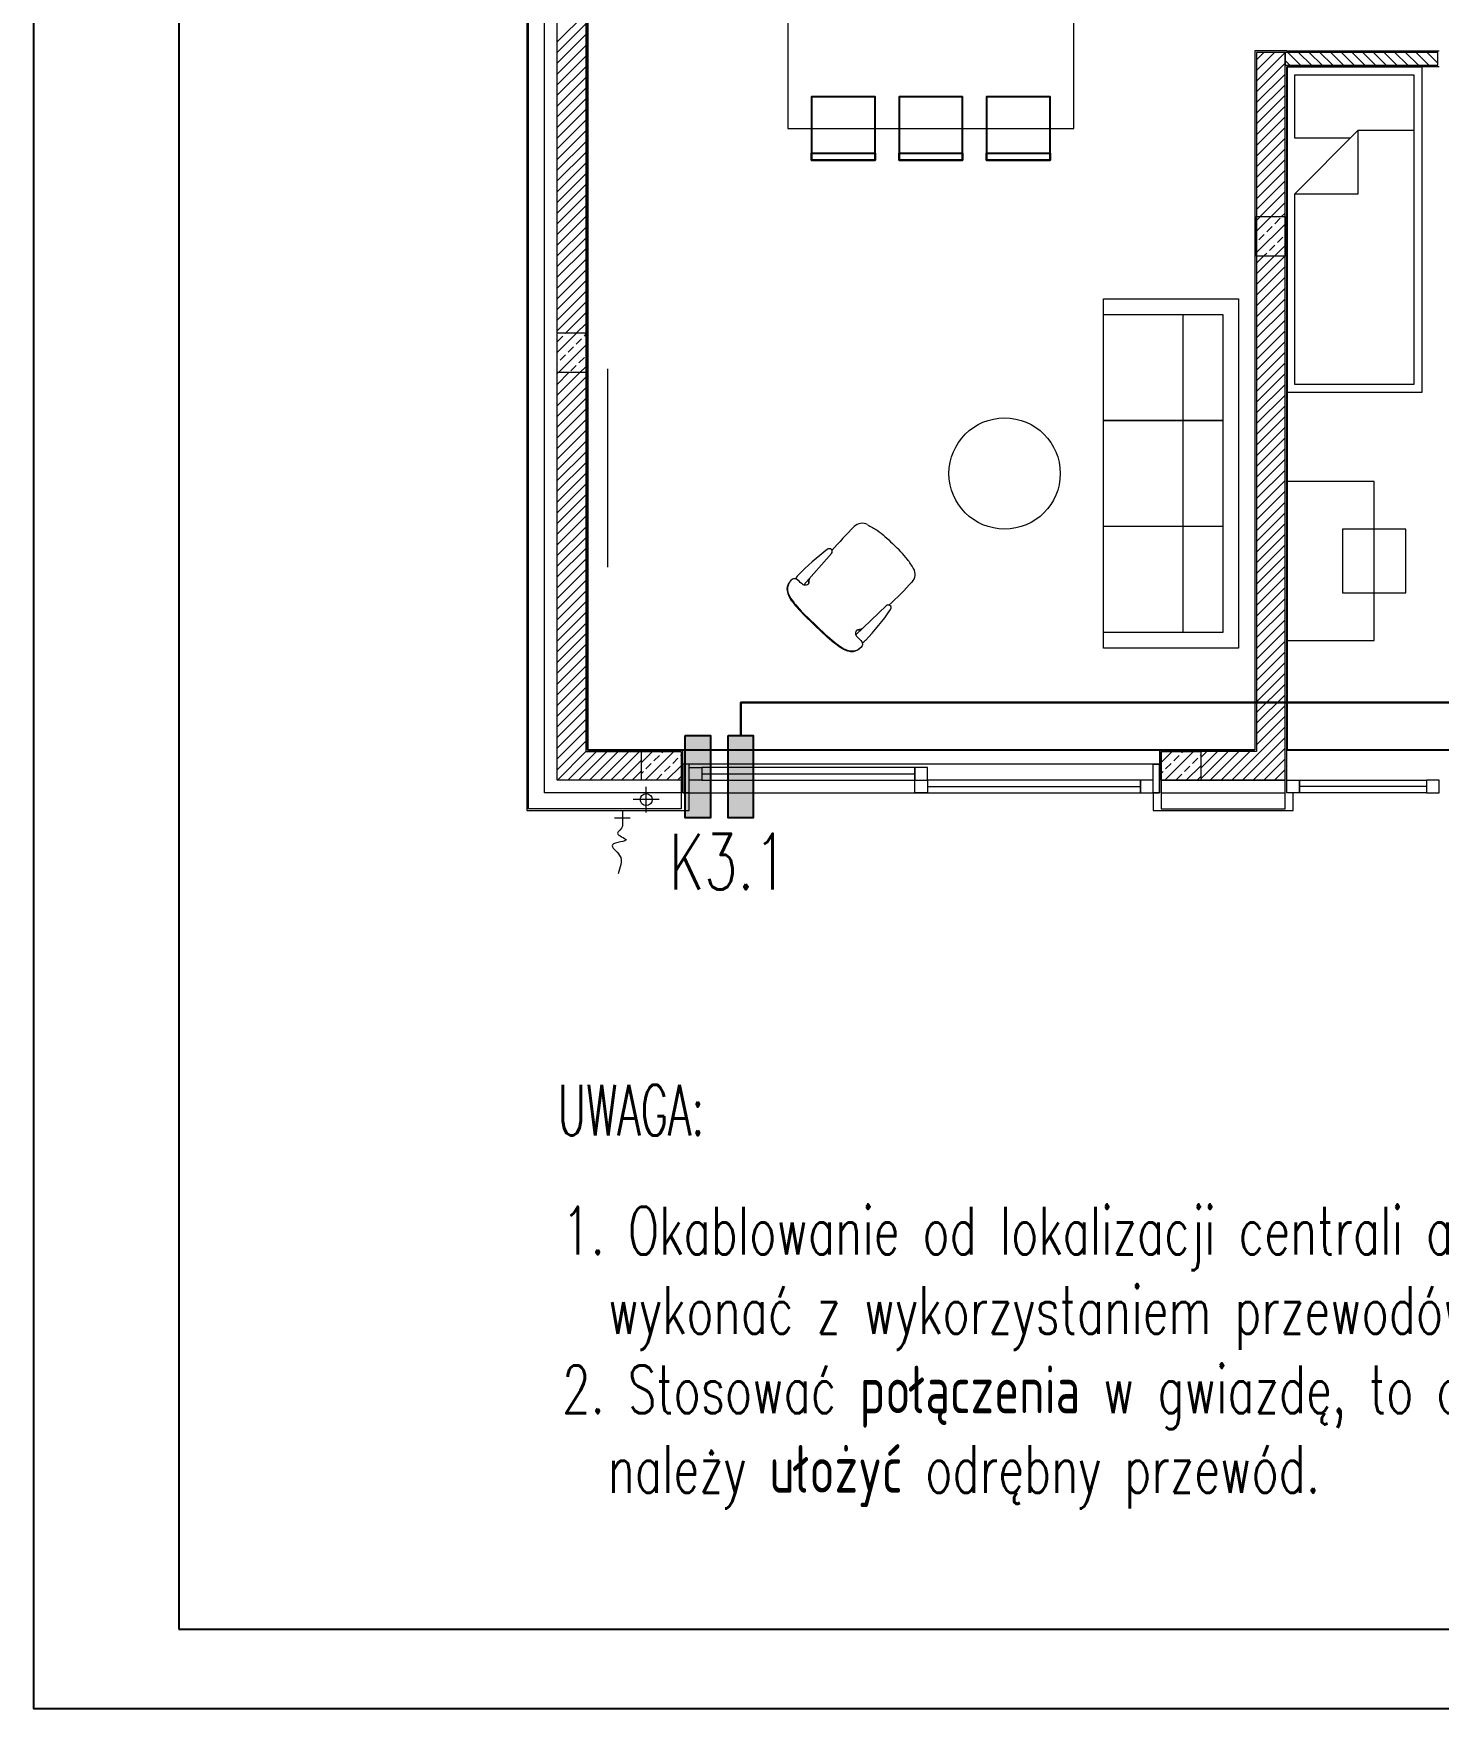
# Model space of a CAD drawing. Header units: millimetres. Extents: x 1780 to 154263, y -7240 to 17216.
# Drawn here: x 141207 to 142090, y 2437 to 3492 of the extents above; entities that cross this region are included whole.
import ezdxf

# ---------------------------------------------------------------- set-up
doc = ezdxf.new("R2010")
doc.units = ezdxf.units.MM
for name, color, linetype, lineweight in [('2d_SX_aranżacja niedrukowana', 191, 'Continuous', 5), ('2d_SX_gruba przekroje', 90, 'Continuous', 20), ('2d_SX_instalacje - kanalizacja opadowa', 130, 'Continuous', 5), ('2d_SX_instalacje szkic - woda', 140, 'Continuous', 5), ('2d_SX_stolarka okienna', 5, 'Continuous', 5), ('2d_SX_szraf', 251, 'Continuous', 0), ('2d_SX_warstwy', 181, 'Continuous', 9)]:
    doc.layers.add(name, color=color, linetype=linetype, lineweight=lineweight)
doc.layers.add('2d_SX_powierzchnia', color=251, linetype='Continuous', plot=False)
doc.layers.add('2d_SX_rewizja 18 września', color=210, linetype='Continuous')
doc.layers.add('60 instalacje elektryka', color=10, linetype='Continuous')
doc.styles.add('OPIS', font='simplex.shx', dxfattribs={"width": 0.7, "height": 4})
doc.linetypes.add('ZIGZAG', pattern='A,0.00254,-5.08,[131,ltypeshp.shx,S=5.08,R=0,X=-5.08,Y=0],-10.16,[131,ltypeshp.shx,S=5.08,R=180,X=5.08,Y=0],-5.08', length=20.32254)

# ---------------------------------------------------------------- blocks, each defined once
blk = doc.blocks.new('PDKLD B2')
at = {"color": 8}
for points in [[(107171, -13036), (107171, -12996), (107131, -12996), (107131, -13036)], [(107226, -13036), (107226, -12996), (107186, -12996), (107186, -13036)], [(107281, -13036), (107281, -12996), (107241, -12996), (107241, -13036)], [(107131, -13036), (107131, -13031.6), (107171, -13031.6), (107171, -13036), (107171, -13036)], [(107186, -13036), (107186, -13031.6), (107226, -13031.6), (107226, -13036), (107226, -13036)], [(107241, -13036), (107241, -13031.6), (107281, -13031.6), (107281, -13036), (107281, -13036)]]:
    blk.add_lwpolyline(points, close=True, dxfattribs=at)
at = {"layer": '2d_SX_aranżacja niedrukowana', "color": 8}
for p, q in [((107116, -12936), (107116, -13016)), ((107296, -13016), (107296, -12936)), ((107429.9, -13182.1), (107429.9, -12977.1)), ((107429.9, -12977.1), (107514.9, -12977.1)), ((107434.9, -13022.1), (107434.9, -12982.1)), ((107434.9, -12982.1), (107509.9, -12982.1)), ((107509.9, -12982.1), (107509.9, -13017.1)), ((107514.9, -12977.1), (107514.9, -13182.1)), ((107116, -13016), (107296, -13016)), ((107434.9, -13057.1), (107474.9, -13017.1)), ((107474.9, -13057.1), (107474.9, -13017.1)), ((107474.9, -13017.1), (107509.9, -13017.1)), ((107509.9, -13017.1), (107509.9, -13177.1)), ((107469.9, -13022.1), (107434.9, -13022.1)), ((107434.9, -13057.1), (107474.9, -13057.1)), ((107434.9, -13177.1), (107434.9, -13057.1)), ((107314.6, -13343.1), (107314.6, -13123.1)), ((107314.6, -13123.1), (107399.6, -13123.1)), ((107399.6, -13123.1), (107399.6, -13343.1)), ((107314.6, -13133.1), (107364.6, -13133.1)), ((107314.6, -13199.8), (107314.6, -13133.1)), ((107314.6, -13133.1), (107389.6, -13133.1)), ((107314.6, -13333.1), (107314.6, -13133.1)), ((107314.6, -13133.1), (107389.6, -13133.1)), ((107364.6, -13133.1), (107364.6, -13333.1)), ((107389.6, -13133.1), (107389.6, -13199.8)), ((107389.6, -13133.1), (107389.6, -13333.1)), ((107002.8, -13292.1), (107002.8, -13167.3)), ((107514.9, -13182.1), (107429.9, -13182.1)), ((107509.9, -13177.1), (107434.9, -13177.1)), ((107389.6, -13199.8), (107314.6, -13199.8)), ((107314.6, -13266.5), (107314.6, -13199.8)), ((107314.6, -13199.8), (107389.6, -13199.8)), ((107389.6, -13199.8), (107389.6, -13266.5)), ((107484.9, -13238.2), (107429.9, -13238.2)), ((107429.9, -13238.2), (107429.9, -13338.2)), ((107484.9, -13338.2), (107484.9, -13238.2)), ((107389.6, -13266.5), (107314.6, -13266.5)), ((107504.9, -13268.2), (107464.9, -13268.2)), ((107464.9, -13268.2), (107464.9, -13308.2)), ((107504.9, -13308.2), (107504.9, -13268.2)), ((107464.9, -13308.2), (107504.9, -13308.2)), ((107389.6, -13333.1), (107314.6, -13333.1)), ((107399.6, -13343.1), (107314.6, -13343.1)), ((107429.9, -13338.2), (107484.9, -13338.2))]:
    blk.add_line(p, q, dxfattribs=at)
at = {"layer": '2d_SX_aranżacja niedrukowana', "color": 8, "ltscale": 5}
for p, q in [((107181.8, -13277.1), (107182.6, -13277.9)), ((107182.6, -13277.9), (107181.8, -13277.1)), ((107126, -13303.2), (107143.5, -13283.4)), ((107125.6, -13321.6), (107133, -13328.7)), ((107125.9, -13321.2), (107133.4, -13328.4)), ((107158.8, -13334.7), (107177.9, -13316.4)), ((107140.5, -13335.9), (107133, -13328.7)), ((107140.8, -13335.5), (107133.4, -13328.4))]:
    blk.add_line(p, q, dxfattribs=at)
at = {"layer": '2d_SX_aranżacja niedrukowana', "color": 8}
blk.add_circle((107252.4, -13233.1), 35, dxfattribs=at)
at = {"layer": '2d_SX_aranżacja niedrukowana', "color": 8, "ltscale": 5}
for centre, radius, start, end in [((107294, -13406.6), 195.4, 134.1994, 140.2412), ((107162.8, -13271.4), 7, 61.2827, 135.5973), ((107236.2, -13407.3), 158.3, 126.9475, 135.9686), ((107142.2, -13282.4), 2, 64.7963, 126.9475), ((107141.7, -13283.4), 3.1, 63.8009, 64.7963), ((107142, -13282.2), 1.92, 319.0401, 55.3686), ((107127.9, -13302.4), 7.57, 137.5487, 156.942), ((107048.5, -13171.1), 195.4, 312.1531, 318.1949), ((107189.1, -13296.6), 7, 316.797, 31.1116), ((107050.2, -13229), 158.3, 316.4257, 325.4468), ((107179.2, -13317.8), 1.92, 37.0257, 133.3541), ((107179, -13317.6), 2, 325.4468, 27.598), ((107159.6, -13332.7), 7.57, 295.4522, 314.8456)]:
    blk.add_arc(centre, radius, start, end, dxfattribs=at)
for points, knots in [([(107166.2, -13265.3), (107168.2, -13266.4), (107173.9, -13269.6), (107178.7, -13274.2), (107181.8, -13277.1)], [23.240302, 23.240302, 23.240302, 23.240302, 92.790579, 219.761328, 219.761328, 219.761328, 219.761328]), ([(107195.1, -13293), (107193.9, -13291), (107190.4, -13285.4), (107185.6, -13280.8), (107182.6, -13277.9)], [23.240302, 23.240302, 23.240302, 23.240302, 92.790579, 219.761328, 219.761328, 219.761328, 219.761328]), ([(107117.8, -13300.6), (107116.7, -13301.6), (107114.5, -13305.6), (107117.2, -13312.4), (107121.4, -13317.1), (107125.6, -13321.6)], [205.467781, 205.467781, 205.467781, 205.467781, 241.054968, 281.448437, 328.775439, 328.775439, 328.775439, 328.775439]), ([(107129.9, -13298.9), (107129.2, -13299.7), (107129.4, -13301.2), (107129.3, -13302.7), (107126.6, -13303.8), (107123.8, -13301.9), (107122.3, -13299.7), (107118.7, -13298.7), (107114.6, -13304.7), (107117.6, -13312.1), (107121.8, -13316.8), (107125.9, -13321.2)], [35.547652, 35.547652, 35.547652, 35.547652, 49.00023, 66.309288, 85.229526, 111.193115, 163.953793, 196.697447, 241.054968, 281.448437, 328.775439, 328.775439, 328.775439, 328.775439]), ([(107129.6, -13299.2), (107128.9, -13300), (107129, -13301.5), (107129, -13302.3), (107128.7, -13302.7)], [35.547652, 35.547652, 35.547652, 35.547652, 49.00023, 64.270287, 64.270287, 64.270287, 64.270287]), ([(107163, -13330.6), (107162.2, -13331.4), (107160.7, -13331.3), (107159.2, -13331.4), (107158.2, -13334.2), (107160.2, -13336.8), (107162.5, -13338.3), (107163.6, -13341.8), (107157.8, -13346.1), (107150.3, -13343.5), (107145.4, -13339.5), (107140.8, -13335.5)], [35.547652, 35.547652, 35.547652, 35.547652, 49.00023, 66.309288, 85.229526, 111.193115, 163.953793, 196.697447, 241.054968, 281.448437, 328.775439, 328.775439, 328.775439, 328.775439]), ([(107162.6, -13331), (107161.9, -13331.7), (107160.4, -13331.6), (107159.6, -13331.7), (107159.2, -13331.9)], [35.547652, 35.547652, 35.547652, 35.547652, 49.00023, 64.270287, 64.270287, 64.270287, 64.270287]), ([(107161.8, -13342.8), (107160.8, -13343.9), (107156.9, -13346.3), (107150, -13343.8), (107145.1, -13339.8), (107140.5, -13335.9)], [205.467781, 205.467781, 205.467781, 205.467781, 241.054968, 281.448437, 328.775439, 328.775439, 328.775439, 328.775439])]:
    blk.add_open_spline(points, degree=3, knots=knots, dxfattribs=at)
at = {"layer": '2d_SX_gruba przekroje', "color": 8}
for p, q in [((106951.9, -12637.1), (106951.9, -13445.1)), ((106989.9, -13407.1), (106989.9, -12867.1)), ((107429.9, -12967.1), (107409.9, -12967.1)), ((107409.9, -12967.1), (107409.9, -13407.1)), ((107429.9, -12967.1), (107525.9, -12967.1)), ((107525.9, -12977.1), (107429.9, -12977.1)), ((107429.9, -13407.1), (107429.9, -12977.1)), ((107049.9, -13407.1), (106989.9, -13407.1)), ((107049.9, -13434.1), (107049.9, -13407.1)), ((107409.9, -13407.1), (107349.9, -13407.1)), ((107349.9, -13407.1), (107349.9, -13434.1)), ((107429.9, -13434.1), (107429.9, -13407.1)), ((107053.9, -13434.1), (107049.9, -13434.1)), ((107053.9, -13445.1), (107053.9, -13434.1)), ((107349.9, -13434.1), (107345.9, -13434.1)), ((107345.9, -13434.1), (107345.9, -13445.1)), ((107349.9, -13434.1), (107349.9, -13434.1)), ((107433.9, -13434.1), (107429.9, -13434.1)), ((107433.9, -13445.1), (107433.9, -13434.1)), ((106951.9, -13445.1), (107049.9, -13445.1)), ((107049.9, -13445.1), (107053.9, -13445.1)), ((107345.9, -13445.1), (107349.9, -13445.1)), ((107349.9, -13445.1), (107429.9, -13445.1)), ((107429.9, -13445.1), (107433.9, -13445.1))]:
    blk.add_line(p, q, dxfattribs=at)
at = {"layer": '2d_SX_instalacje - kanalizacja opadowa', "color": 8}
for p, q in [((107035, -13438.3), (107018.7, -13438.3)), ((107026.9, -13446.5), (107026.9, -13430.2))]:
    blk.add_line(p, q, dxfattribs=at)
blk.add_circle((107026.9, -13438.3), 3.75, dxfattribs=at)
at = {"layer": '2d_SX_instalacje szkic - woda', "color": 8}
for p, q in [((107016.9, -13450.1), (107006.9, -13450.1)), ((107011.9, -13445.1), (107011.9, -13455.1))]:
    blk.add_line(p, q, dxfattribs=at)
at = {"layer": '2d_SX_instalacje szkic - woda', "color": 8, "start_tangent": (0.020138, -0.999797), "end_tangent": (-0.22984, -0.973228)}
blk.add_spline([(107011.9, -13455.1), (107008.8, -13459.5), (107014.3, -13463.5), (107005.6, -13466.8), (107010.2, -13473.4), (107009.2, -13485.1)], degree=3, dxfattribs=at)
at = {"layer": '2d_SX_powierzchnia', "color": 8}
for p, q in [((106989.9, -12867.1), (106989.9, -13407.1)), ((107429.9, -12977.1), (107429.9, -13407.1)), ((106989.9, -13407.1), (107409.9, -13407.1)), ((107429.9, -13407.1), (107615.9, -13407.1))]:
    blk.add_line(p, q, dxfattribs=at)
at = {"layer": '2d_SX_stolarka okienna', "color": 8}
for p, q in [((107349.9, -13416.1), (107049.9, -13416.1)), ((107049.9, -13416.1), (107049.9, -13434.1)), ((107049.9, -13416.1), (107049.9, -13434.1)), ((107053.9, -13416.1), (107049.9, -13416.1)), ((107053.9, -13434.1), (107053.9, -13416.1)), ((107053.9, -13418.1), (107061.9, -13418.1)), ((107053.9, -13426.1), (107053.9, -13418.1)), ((107053.9, -13418.1), (107053.9, -13418.1)), ((107061.9, -13418.1), (107061.9, -13426.1)), ((107061.9, -13418.1), (107061.9, -13426.1)), ((107195.9, -13418.1), (107061.9, -13418.1)), ((107203.9, -13418.1), (107195.9, -13418.1)), ((107195.9, -13418.1), (107195.9, -13426.1)), ((107195.9, -13426.1), (107195.9, -13418.1)), ((107203.9, -13426.1), (107203.9, -13418.1)), ((107203.9, -13418.1), (107203.9, -13418.1)), ((107345.9, -13434.1), (107345.9, -13416.1)), ((107345.9, -13416.1), (107349.9, -13416.1)), ((107349.9, -13416.1), (107349.9, -13434.1)), ((107349.9, -13434.1), (107349.9, -13416.1)), ((107061.9, -13426.1), (107053.9, -13426.1)), ((107061.9, -13422.1), (107195.9, -13422.1)), ((107061.9, -13426.1), (107195.9, -13426.1)), ((107195.9, -13426.1), (107203.9, -13426.1)), ((107195.9, -13434.1), (107195.9, -13426.1)), ((107195.9, -13426.1), (107195.9, -13426.1)), ((107195.9, -13426.1), (107203.9, -13426.1)), ((107203.9, -13426.1), (107203.9, -13434.1)), ((107203.9, -13426.1), (107203.9, -13434.1)), ((107337.9, -13426.1), (107203.9, -13426.1)), ((107345.9, -13426.1), (107337.9, -13426.1)), ((107337.9, -13426.1), (107337.9, -13434.1)), ((107337.9, -13434.1), (107337.9, -13426.1)), ((107345.9, -13434.1), (107345.9, -13426.1)), ((107345.9, -13426.1), (107345.9, -13426.1)), ((107049.9, -13434.1), (107349.9, -13434.1)), ((107049.9, -13434.1), (107053.9, -13434.1)), ((107203.9, -13434.1), (107195.9, -13434.1)), ((107203.9, -13430.1), (107337.9, -13430.1)), ((107203.9, -13434.1), (107337.9, -13434.1)), ((107337.9, -13434.1), (107345.9, -13434.1)), ((107349.9, -13434.1), (107345.9, -13434.1))]:
    blk.add_line(p, q, dxfattribs=at)
for points in [[(107429.9, -13426.1), (107437.9, -13426.1), (107437.9, -13434.1), (107429.9, -13434.1), (107429.9, -13426.1)], [(107517.9, -13426.1), (107517.9, -13434.1), (107437.9, -13434.1), (107437.9, -13426.1)], [(107525.9, -13426.1), (107517.9, -13426.1), (107517.9, -13434.1), (107525.9, -13434.1), (107525.9, -13426.1)]]:
    blk.add_lwpolyline(points, close=True, dxfattribs=at)
blk.add_lwpolyline([(107517.9, -13430.1), (107437.9, -13430.1)], dxfattribs=at)
at = {"layer": '2d_SX_szraf', "color": 8, "linetype": 'ZIGZAG'}
for p, q in [((106962.9, -13434.1), (106962.9, -12610.1)), ((106970.9, -13434.1), (106962.9, -13434.1)), ((107048.9, -13434.1), (106970.9, -13434.1)), ((107350.9, -13434.1), (107428.9, -13434.1))]:
    blk.add_line(p, q, dxfattribs=at)
at = {"layer": '2d_SX_szraf', "color": 8, "linetype": 'Continuous'}
for p, q in [((106970.9, -12961.5), (106988.9, -12943.5)), ((106970.9, -12968.2), (106988.9, -12950.2)), ((106970.9, -12974.9), (106988.9, -12956.9)), ((106970.9, -12981.7), (106988.9, -12963.7)), ((106970.9, -12988.4), (106988.9, -12970.4)), ((107410.9, -12972.7), (107415.5, -12968.1)), ((107410.9, -12979.5), (107422.2, -12968.1)), ((107410.9, -12986.2), (107428.9, -12968.2)), ((107410.9, -12992.9), (107428.9, -12974.9)), ((107428.9, -12973.1), (107431.9, -12976.1)), ((107430.6, -12968.1), (107438.6, -12976.1)), ((107437.4, -12968.1), (107445.4, -12976.1)), ((107444.1, -12968.1), (107452.1, -12976.1)), ((107450.8, -12968.1), (107458.8, -12976.1)), ((107457.6, -12968.1), (107465.6, -12976.1)), ((107464.3, -12968.1), (107472.3, -12976.1)), ((107471, -12968.1), (107479, -12976.1)), ((107477.8, -12968.1), (107485.8, -12976.1)), ((107484.5, -12968.1), (107492.5, -12976.1)), ((107491.2, -12968.1), (107499.2, -12976.1)), ((107498, -12968.1), (107506, -12976.1)), ((107504.7, -12968.1), (107512.7, -12976.1)), ((107511.4, -12968.1), (107519.4, -12976.1)), ((107518.2, -12968.1), (107524.9, -12974.8)), ((106970.9, -12995.1), (106988.9, -12977.1)), ((106970.9, -13001.9), (106988.9, -12983.9)), ((107410.9, -12999.7), (107428.9, -12981.7)), ((106970.9, -13008.6), (106988.9, -12990.6)), ((106970.9, -13015.3), (106988.9, -12997.3)), ((107410.9, -13006.4), (107428.9, -12988.4)), ((107410.9, -13013.1), (107428.9, -12995.1)), ((106970.9, -13022.1), (106988.9, -13004.1)), ((107410.9, -13019.9), (107428.9, -13001.9)), ((106970.9, -13028.8), (106988.9, -13010.8)), ((106970.9, -13035.5), (106988.9, -13017.5)), ((107410.9, -13026.6), (107428.9, -13008.6)), ((107410.9, -13033.3), (107428.9, -13015.3)), ((106970.9, -13042.3), (106988.9, -13024.3)), ((107410.9, -13040.1), (107428.9, -13022.1)), ((107410.9, -13046.8), (107428.9, -13028.8)), ((106970.9, -13049), (106988.9, -13031)), ((106970.9, -13055.8), (106988.9, -13037.8)), ((107410.9, -13053.5), (107428.9, -13035.5)), ((106970.9, -13062.5), (106988.9, -13044.5)), ((107410.9, -13060.3), (107428.9, -13042.3)), ((107410.9, -13067), (107428.9, -13049)), ((106970.9, -13069.2), (106988.9, -13051.2)), ((106970.9, -13076), (106988.9, -13058)), ((107413.2, -13071.4), (107428.9, -13055.7)), ((106970.9, -13082.7), (106988.9, -13064.7)), ((107420, -13071.4), (107428.9, -13062.5)), ((107426.7, -13071.4), (107428.9, -13069.2)), ((106970.9, -13089.4), (106988.9, -13071.4)), ((106970.9, -13096.2), (106988.9, -13078.2)), ((107410.9, -13080.6), (107420.1, -13071.4)), ((107410.9, -13073.9), (107413.4, -13071.4)), ((107410.9, -13094.1), (107428.9, -13076.1)), ((107417.3, -13080.9), (107420.7, -13077.6)), ((107422.4, -13075.9), (107425.8, -13072.5)), ((106970.9, -13102.9), (106988.9, -13084.9)), ((106970.9, -13109.6), (106988.9, -13091.6)), ((107412.3, -13086), (107415.7, -13082.6)), ((107419, -13092.7), (107422.4, -13089.3)), ((107422.1, -13096.4), (107428.9, -13089.6)), ((107424.1, -13087.7), (107427.4, -13084.3)), ((106970.9, -13116.4), (106988.9, -13098.4)), ((107410.9, -13100.7), (107415.2, -13096.4)), ((107410.9, -13107.4), (107421.9, -13096.4)), ((107410.9, -13114.2), (107428.6, -13096.4)), ((107415.3, -13096.4), (107417.3, -13094.4)), ((107428.8, -13096.4), (107428.9, -13096.3)), ((106970.9, -13123.1), (106988.9, -13105.1)), ((106970.9, -13129.8), (106988.9, -13111.8)), ((107410.9, -13120.9), (107428.9, -13102.9)), ((107410.9, -13127.6), (107428.9, -13109.6)), ((106970.9, -13136.6), (106988.9, -13118.6)), ((107410.9, -13134.4), (107428.9, -13116.4)), ((107410.9, -13141.1), (107428.9, -13123.1)), ((106970.9, -13143.3), (106988.9, -13125.3)), ((106976.4, -13144.5), (106988.9, -13132)), ((107410.9, -13147.8), (107428.9, -13129.8)), ((106970.9, -13156.9), (106983.3, -13144.5)), ((106976.2, -13144.9), (106976.6, -13144.5)), ((106983.1, -13144.5), (106988.9, -13138.8)), ((107410.9, -13154.6), (107428.9, -13136.6)), ((107410.9, -13161.3), (107428.9, -13143.3)), ((106971.1, -13150), (106974.5, -13146.6)), ((106971.8, -13169.5), (106988.9, -13152.4)), ((106977.9, -13156.7), (106981.2, -13153.3)), ((106982.9, -13151.6), (106986.3, -13148.3)), ((106988, -13146.6), (106988.9, -13145.7)), ((107410.9, -13168), (107428.9, -13150)), ((106970.9, -13163.7), (106971.1, -13163.4)), ((106972.8, -13161.7), (106976.2, -13158.4)), ((106979.5, -13168.5), (106982.9, -13165.1)), ((106984.6, -13163.4), (106988, -13160.1)), ((106985.2, -13169.5), (106988.9, -13165.9)), ((107410.9, -13174.8), (107428.9, -13156.8)), ((107410.9, -13181.5), (107428.9, -13163.5)), ((106970.9, -13170.3), (106971.6, -13169.5)), ((106970.9, -13177), (106978.3, -13169.5)), ((106970.9, -13183.7), (106985.1, -13169.5)), ((106970.9, -13190.5), (106988.9, -13172.5)), ((107410.9, -13188.2), (107428.9, -13170.2)), ((106970.9, -13197.2), (106988.9, -13179.2)), ((106970.9, -13203.9), (106988.9, -13185.9)), ((107410.9, -13195), (107428.9, -13177)), ((107410.9, -13201.7), (107428.9, -13183.7)), ((106970.9, -13210.7), (106988.9, -13192.7)), ((107410.9, -13208.5), (107428.9, -13190.5)), ((107410.9, -13215.2), (107428.9, -13197.2)), ((106970.9, -13217.4), (106988.9, -13199.4)), ((106970.9, -13224.1), (106988.9, -13206.1)), ((107410.9, -13221.9), (107428.9, -13203.9)), ((106970.9, -13230.9), (106988.9, -13212.9)), ((107410.9, -13228.7), (107428.9, -13210.7)), ((107410.9, -13235.4), (107428.9, -13217.4)), ((106970.9, -13237.6), (106988.9, -13219.6)), ((106970.9, -13244.3), (106988.9, -13226.3)), ((107410.9, -13242.1), (107428.9, -13224.1)), ((106970.9, -13251.1), (106988.9, -13233.1)), ((106970.9, -13257.8), (106988.9, -13239.8)), ((107410.9, -13248.9), (107428.9, -13230.9)), ((107410.9, -13255.6), (107428.9, -13237.6)), ((106970.9, -13264.5), (106988.9, -13246.5)), ((107410.9, -13262.3), (107428.9, -13244.3)), ((106970.9, -13271.3), (106988.9, -13253.3)), ((106970.9, -13278), (106988.9, -13260)), ((107410.9, -13269.1), (107428.9, -13251.1)), ((107410.9, -13275.8), (107428.9, -13257.8)), ((106970.9, -13284.8), (106988.9, -13266.8)), ((107410.9, -13282.5), (107428.9, -13264.5)), ((107410.9, -13289.3), (107428.9, -13271.3)), ((106970.9, -13291.5), (106988.9, -13273.5)), ((106970.9, -13298.2), (106988.9, -13280.2)), ((107410.9, -13296), (107428.9, -13278)), ((106970.9, -13305), (106988.9, -13287)), ((107410.9, -13302.7), (107428.9, -13284.7)), ((107410.9, -13309.5), (107428.9, -13291.5)), ((106970.9, -13311.7), (106988.9, -13293.7)), ((106970.9, -13318.4), (106988.9, -13300.4)), ((107410.9, -13316.2), (107428.9, -13298.2)), ((106970.9, -13325.2), (106988.9, -13307.2)), ((107410.9, -13322.9), (107428.9, -13304.9)), ((107410.9, -13329.7), (107428.9, -13311.7)), ((106970.9, -13331.9), (106988.9, -13313.9)), ((106970.9, -13338.6), (106988.9, -13320.6)), ((107410.9, -13336.4), (107428.9, -13318.4)), ((106970.9, -13345.4), (106988.9, -13327.4)), ((106970.9, -13352.1), (106988.9, -13334.1)), ((107410.9, -13343.2), (107428.9, -13325.2)), ((107410.9, -13349.9), (107428.9, -13331.9)), ((106970.9, -13358.8), (106988.9, -13340.8)), ((107410.9, -13356.6), (107428.9, -13338.6)), ((106970.9, -13365.6), (106988.9, -13347.6)), ((106970.9, -13372.3), (106988.9, -13354.3)), ((107410.9, -13363.4), (107428.9, -13345.4)), ((107410.9, -13370.1), (107428.9, -13352.1)), ((106970.9, -13379), (106988.9, -13361)), ((107410.9, -13376.8), (107428.9, -13358.8)), ((107410.9, -13383.6), (107428.9, -13365.6)), ((106970.9, -13385.8), (106988.9, -13367.8)), ((106970.9, -13392.5), (106988.9, -13374.5)), ((107410.9, -13390.3), (107428.9, -13372.3)), ((106970.9, -13399.2), (106988.9, -13381.2)), ((107410.9, -13397), (107428.9, -13379)), ((107410.9, -13403.8), (107428.9, -13385.8)), ((106970.9, -13406), (106988.9, -13388)), ((106970.9, -13412.7), (106988.9, -13394.7)), ((107395.3, -13426.1), (107428.9, -13392.5)), ((106970.9, -13419.5), (106988.9, -13401.5)), ((106971, -13426.1), (106989, -13408.1)), ((106977.7, -13426.1), (106995.7, -13408.1)), ((106984.4, -13426.1), (107002.4, -13408.1)), ((106991.2, -13426.1), (107009.2, -13408.1)), ((106997.9, -13426.1), (107015.9, -13408.1)), ((107004.6, -13426.1), (107022.6, -13408.1)), ((107023.9, -13415), (107030.8, -13408.1)), ((107026.3, -13426.1), (107044.3, -13408.1)), ((107036.8, -13408.8), (107037.5, -13408.1)), ((107350.9, -13415), (107357.8, -13408.1)), ((107353.3, -13426.1), (107371.3, -13408.1)), ((107363.8, -13408.8), (107364.5, -13408.1)), ((107375.9, -13411.8), (107379.6, -13408.1)), ((107375.9, -13418.6), (107386.3, -13408.1)), ((107375.9, -13425.3), (107393.1, -13408.1)), ((107381.8, -13426.1), (107399.8, -13408.1)), ((107388.6, -13426.1), (107406.6, -13408.1)), ((107402, -13426.1), (107428.9, -13399.2)), ((107408.8, -13426.1), (107428.9, -13406)), ((107011.4, -13426.1), (107023.9, -13413.6)), ((107026.7, -13418.9), (107030.1, -13415.5)), ((107031.8, -13413.9), (107035.2, -13410.5)), ((107038.5, -13420.6), (107041.9, -13417.2)), ((107039.7, -13426.1), (107048.9, -13417)), ((107043.6, -13415.5), (107046.9, -13412.2)), ((107048.6, -13410.5), (107048.9, -13410.2)), ((107353.7, -13418.9), (107357.1, -13415.5)), ((107358.8, -13413.9), (107362.2, -13410.5)), ((107365.5, -13420.6), (107368.9, -13417.2)), ((107366.7, -13426.1), (107375.9, -13417)), ((107370.6, -13415.5), (107373.9, -13412.2)), ((107375.6, -13410.5), (107375.9, -13410.2)), ((107415.5, -13426.1), (107428.9, -13412.7)), ((107018.1, -13426.1), (107023.9, -13420.3)), ((107023.9, -13421.8), (107025.1, -13420.6)), ((107033.5, -13425.6), (107036.8, -13422.3)), ((107046.5, -13426.1), (107048.6, -13424)), ((107350.9, -13421.8), (107352.1, -13420.6)), ((107360.5, -13425.6), (107363.8, -13422.3)), ((107373.5, -13426.1), (107375.6, -13424)), ((107422.2, -13426.1), (107428.9, -13419.4))]:
    blk.add_line(p, q, dxfattribs=at)
at = {"layer": '2d_SX_warstwy', "color": 8}
for p, q in [((106952.9, -13444.1), (106952.9, -12600.1)), ((106970.9, -13426.1), (106970.9, -12618.1)), ((106988.9, -12636.1), (106988.9, -13408.1)), ((107428.9, -12968.1), (107410.9, -12968.1)), ((107410.9, -12968.1), (107410.9, -13408.1)), ((107428.9, -13408.1), (107428.9, -12968.1)), ((107428.9, -12968.1), (107428.9, -12976.1)), ((107524.9, -12968.1), (107428.9, -12968.1)), ((107428.9, -12976.1), (107524.9, -12976.1)), ((107524.9, -12976.1), (107524.9, -12968.1)), ((107410.9, -13071.4), (107428.9, -13071.4)), ((107410.9, -13096.4), (107410.9, -13071.4)), ((107428.9, -13071.4), (107428.9, -13096.4)), ((107428.9, -13096.4), (107410.9, -13096.4)), ((106970.9, -13144.5), (106988.9, -13144.5)), ((106970.9, -13169.5), (106970.9, -13144.5)), ((106988.9, -13144.5), (106988.9, -13169.5)), ((106988.9, -13169.5), (106970.9, -13169.5)), ((106988.9, -13408.1), (107048.9, -13408.1)), ((107023.9, -13426.1), (107023.9, -13408.1)), ((107023.9, -13408.1), (107048.9, -13408.1)), ((107048.9, -13408.1), (107048.9, -13426.1)), ((107048.9, -13408.1), (107048.9, -13426.1)), ((107350.9, -13426.1), (107350.9, -13408.1)), ((107350.9, -13408.1), (107375.9, -13408.1)), ((107410.9, -13408.1), (107350.9, -13408.1)), ((107350.9, -13408.1), (107350.9, -13426.1)), ((107375.9, -13408.1), (107375.9, -13426.1)), ((107428.9, -13426.1), (107428.9, -13408.1)), ((107048.9, -13426.1), (106970.9, -13426.1)), ((107048.9, -13426.1), (107023.9, -13426.1)), ((107048.9, -13426.1), (107048.9, -13444.1)), ((107375.9, -13426.1), (107350.9, -13426.1)), ((107428.9, -13426.1), (107350.9, -13426.1)), ((107350.9, -13426.1), (107350.9, -13444.1)), ((107350.9, -13426.1), (107428.9, -13426.1)), ((107428.9, -13444.1), (107428.9, -13426.1)), ((106970.9, -13444.1), (106952.9, -13444.1)), ((107048.9, -13444.1), (106970.9, -13444.1)), ((107350.9, -13444.1), (107428.9, -13444.1))]:
    blk.add_line(p, q, dxfattribs=at)
blk = doc.blocks.new('kontaktron')
at = {"layer": '60 instalacje elektryka', "transparency": 33554687}
h = blk.add_hatch(color=256, dxfattribs=at)
h.dxf.hatch_style = 1
h.paths.add_polyline_path([(98382.7, -9882.7), (98405.3, -9882.7), (98405.3, -9956.7), (98382.7, -9956.7)])
h = blk.add_hatch(color=256, dxfattribs=at)
h.dxf.hatch_style = 1
h.paths.add_polyline_path([(98421.3, -9882.7), (98443.8, -9882.7), (98443.8, -9956.7), (98421.3, -9956.7)])
at = {"layer": '60 instalacje elektryka'}
for points in [[(98382.7, -9882.7), (98405.3, -9882.7), (98405.3, -9956.7), (98382.7, -9956.7)], [(98421.3, -9882.7), (98443.8, -9882.7), (98443.8, -9956.7), (98421.3, -9956.7)], [(98421.3, -9882.7), (98443.8, -9882.7), (98443.8, -9956.7), (98421.3, -9956.7)]]:
    blk.add_lwpolyline(points, close=True, dxfattribs=at)

msp = doc.modelspace()

# ---------------------------------------------------------------- linework, layer by layer
at = {"layer": '60 instalacje elektryka'}
for points in [[(145411.1, 5410.6), (141206.5, 5410.6), (141206.5, 2437.4), (145411.1, 2437.4)], [(141298, 2487.4), (145360, 2487.4), (145360, 5360.6), (141298, 5360.6)]]:
    msp.add_lwpolyline(points, close=True, dxfattribs=at)
at = {"layer": '60 instalacje elektryka', "lineweight": 30}
msp.add_lwpolyline([(142139.3, 3779.9), (142139.3, 3564.5), (142139.3, 3564.5), (142139.3, 3070.4), (141651.5, 3070.4), (141651.5, 3049.7)], dxfattribs=at)

# ---------------------------------------------------------------- block references
at = {"layer": '2d_SX_rewizja 18 września'}
msp.add_blockref('PDKLD B2', (34565.1, 16447.7), dxfattribs=at)
at = {"layer": '2d_SX_rewizja 18 września', "xscale": 0.7, "yscale": 0.7, "zscale": 0.7}
msp.add_blockref('kontaktron', (72748.7, 9967.6), dxfattribs=at)

# ---------------------------------------------------------------- texts
at = {"layer": '60 instalacje elektryka', "lineweight": 30, "insert": (141606.4, 2987.9), "char_height": 35, "width": 78.167, "attachment_point": 1, "style": 'OPIS'}
msp.add_mtext('\\pxql;K3.1', dxfattribs=at)
at = {"layer": '60 instalacje elektryka', "color": 7, "lineweight": -3, "attachment_point": 1, "style": 'OPIS'}
for s, insert, char_height, width in [('{\\W0.6;\\C256;UWAGA:}', (141536.2, 2829.8), 31.788, 158.699), ('\\pxsm1;{\\C256;1. Okablowanie od lokalizacji centrali alarmowej do kontaktronów \\P  wykonać z wykorzystaniem przewodów typu YTDY 4x0,5mm.\\P2. Stosować połączenia w gwiazdę, to dla każdego kontaktronu \\P  należy ułożyć odrębny przewód.}', (141539, 2753.2), 30, 1106.795)]:
    msp.add_mtext(s, dxfattribs=dict(at, insert=insert, char_height=char_height, width=width))

doc.saveas('drawing.dxf')
